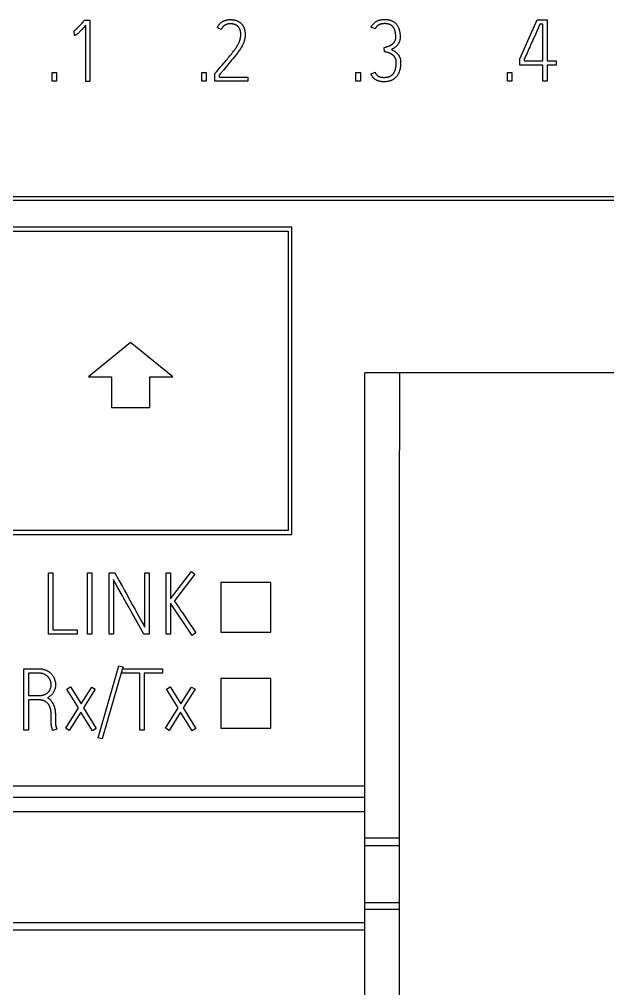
# Model space of a CAD drawing. Header units: inches. Extents: x 9000 to 22395, y 8106 to 17135.
# Drawn here: x 10094.2 to 10128.2, y 8429.3 to 8485.4 of the extents above; entities that cross this region are included whole.
import ezdxf

# ---------------------------------------------------------------- set-up
doc = ezdxf.new("R2010")
doc.units = ezdxf.units.IN
doc.header["$MEASUREMENT"] = 0
doc.layers.add('20000_FRONT_O', color=7, linetype='Continuous')
doc.layers.add('20500_FRONT_O_LABELING', color=7, linetype='Continuous')

# ---------------------------------------------------------------- blocks, each defined once
blk = doc.blocks.new('A$C21A67833')
at = {"layer": '20000_FRONT_O', "linetype": 'Continuous'}
for p, q in [((87.44, 80.603), (8.66, 80.603)), ((8.76, 80.703), (87.34, 80.703)), ((24.1, 79.903), (3.4, 79.903)), ((3.5, 79.803), (24, 79.803)), ((24, 79.803), (24, 72.003)), ((24.1, 71.903), (24.1, 79.903)), ((19.9, 76.901), (18.8, 76.003)), ((21, 76.003), (19.9, 76.901)), ((18.8, 76.003), (19.4, 76.003)), ((19.4, 76.003), (19.4, 75.203)), ((20.4, 76.003), (21, 76.003)), ((20.4, 75.203), (20.4, 76.003)), ((61.021, 76.112), (26, 76.112)), ((26, 22.835), (26, 76.112)), ((19.4, 75.203), (20.4, 75.203)), ((24, 72.003), (3.5, 72.003)), ((3.4, 71.903), (24.1, 71.903)), ((23.549, 70.649), (22.251, 70.649)), ((22.251, 70.649), (22.251, 69.351)), ((23.549, 69.351), (23.549, 70.649)), ((22.251, 69.351), (23.549, 69.351)), ((23.549, 68.149), (22.251, 68.149)), ((22.251, 68.149), (22.251, 66.851)), ((23.549, 66.851), (23.549, 68.149)), ((22.251, 66.851), (23.549, 66.851)), ((26, 65.346), (2.2, 65.346)), ((26, 65.048), (2.2, 65.048)), ((26, 64.677), (2.2, 64.677)), ((26, 64), (26.897, 64)), ((26.897, 64), (26.897, 63.8)), ((26, 63.8), (26.897, 63.8)), ((26.897, 63.8), (26.897, 62.314)), ((26, 62.314), (26.897, 62.314)), ((26, 62.14), (26.897, 62.14)), ((26.897, 62.314), (26.897, 62.14)), ((26, 61.783), (2.2, 61.783)), ((26, 61.595), (2.2, 61.595))]:
    blk.add_line(p, q, dxfattribs=at)
for points in [[(26.898, 76.112), (26.897, 72.075), (26.897, 68.038), (26.897, 64)], [(26.897, 62.14), (26.898, 54.047), (26.899, 45.953), (26.902, 37.686)]]:
    blk.add_lwpolyline(points, dxfattribs=at)
at = {"layer": '20500_FRONT_O_LABELING', "linetype": 'Continuous'}
for p, q in [((18.526, 85.105), (18.537, 85.117)), ((18.537, 85.117), (18.554, 85.134)), ((18.554, 85.134), (18.571, 85.152)), ((18.571, 85.152), (18.587, 85.169)), ((18.587, 85.169), (18.626, 85.211)), ((18.626, 85.211), (18.636, 85.222)), ((18.636, 85.222), (18.658, 85.246)), ((18.674, 85.096), (18.655, 85.077)), ((18.658, 85.246), (18.674, 85.264)), ((18.674, 85.264), (18.685, 85.276)), ((18.692, 85.116), (18.674, 85.096)), ((18.685, 85.276), (18.701, 85.294)), ((18.711, 85.136), (18.692, 85.116)), ((18.701, 85.294), (18.841, 85.294)), ((18.73, 85.157), (18.711, 85.136)), ((18.73, 83.701), (18.73, 85.157)), ((18.841, 85.294), (18.841, 83.701)), ((22.256, 85.054), (22.156, 85.105)), ((26.264, 85.066), (26.161, 85.117)), ((30.036, 84.291), (30.484, 85.303)), ((30.512, 85.087), (30.483, 85.023)), ((30.484, 85.303), (30.748, 85.303)), ((30.53, 85.127), (30.512, 85.087)), ((30.558, 85.192), (30.53, 85.127)), ((30.635, 85.192), (30.558, 85.192)), ((30.635, 84.238), (30.635, 85.192)), ((30.748, 85.303), (30.748, 84.238)), ((18.432, 85.012), (18.419, 85.008)), ((18.439, 84.899), (18.432, 85.012)), ((18.636, 85.057), (18.617, 85.037)), ((18.655, 85.077), (18.636, 85.057)), ((30.483, 85.023), (30.413, 84.861)), ((26.501, 84.584), (26.535, 84.594)), ((26.508, 84.473), (26.501, 84.584)), ((30.201, 84.387), (30.187, 84.355)), ((30.205, 84.395), (30.201, 84.387)), ((30.273, 84.548), (30.205, 84.395)), ((22.235, 84.068), (22.286, 84.127)), ((22.286, 84.127), (22.336, 84.186)), ((30.036, 84.127), (30.036, 84.291)), ((30.635, 84.127), (30.036, 84.127)), ((30.147, 84.267), (30.147, 84.238)), ((30.147, 84.238), (30.635, 84.238)), ((30.635, 83.703), (30.635, 84.127)), ((30.748, 84.238), (30.984, 84.238)), ((30.984, 84.127), (30.748, 84.127)), ((30.748, 84.127), (30.748, 83.703)), ((30.984, 84.238), (30.984, 84.127)), ((17.859, 83.936), (17.973, 83.936)), ((17.859, 83.703), (17.859, 83.936)), ((17.973, 83.936), (17.973, 83.703)), ((21.752, 83.936), (21.865, 83.936)), ((21.752, 83.703), (21.752, 83.936)), ((21.865, 83.936), (21.865, 83.703)), ((22.096, 83.907), (22.109, 83.923)), ((22.096, 83.703), (22.096, 83.907)), ((22.185, 84.01), (22.235, 84.068)), ((22.243, 83.91), (22.207, 83.867)), ((22.207, 83.867), (22.207, 83.814)), ((25.768, 83.936), (25.882, 83.936)), ((25.768, 83.703), (25.768, 83.936)), ((25.882, 83.936), (25.882, 83.703)), ((26.161, 83.894), (26.264, 83.94)), ((29.716, 83.936), (29.829, 83.936)), ((29.716, 83.703), (29.716, 83.936)), ((29.829, 83.936), (29.829, 83.703)), ((17.973, 83.703), (17.859, 83.703)), ((18.841, 83.701), (18.73, 83.701)), ((21.865, 83.703), (21.752, 83.703)), ((22.948, 83.703), (22.096, 83.703)), ((22.207, 83.814), (22.948, 83.814)), ((22.948, 83.814), (22.948, 83.703)), ((25.882, 83.703), (25.768, 83.703)), ((29.829, 83.703), (29.716, 83.703)), ((30.748, 83.703), (30.635, 83.703)), ((17.763, 70.901), (17.876, 70.901)), ((17.763, 69.303), (17.763, 70.901)), ((17.876, 70.901), (17.876, 69.416)), ((18.777, 70.899), (18.888, 70.899)), ((18.777, 69.303), (18.777, 70.899)), ((18.888, 70.899), (18.888, 69.303)), ((19.341, 70.903), (19.485, 70.903)), ((19.341, 69.303), (19.341, 70.903)), ((19.452, 70.723), (19.452, 69.303)), ((19.485, 70.903), (19.602, 70.692)), ((19.602, 70.692), (19.685, 70.541)), ((20.269, 70.903), (20.382, 70.903)), ((20.269, 69.487), (20.269, 70.903)), ((20.382, 70.903), (20.382, 69.303)), ((20.826, 70.899), (20.939, 70.899)), ((20.826, 69.303), (20.826, 70.899)), ((20.939, 70.224), (21.483, 70.932)), ((20.939, 70.899), (20.939, 70.224)), ((21.571, 70.865), (21.039, 70.169)), ((21.483, 70.932), (21.571, 70.865)), ((19.489, 70.654), (19.477, 70.676)), ((19.503, 70.63), (19.489, 70.654)), ((19.535, 70.573), (19.503, 70.63)), ((19.571, 70.508), (19.535, 70.573)), ((19.679, 70.316), (19.571, 70.508)), ((19.685, 70.541), (19.739, 70.443)), ((19.739, 70.443), (19.791, 70.349)), ((19.791, 70.349), (19.892, 70.167)), ((19.903, 69.913), (19.801, 70.095)), ((19.892, 70.167), (19.942, 70.076)), ((19.942, 70.076), (19.992, 69.986)), ((19.992, 69.986), (20.016, 69.942)), ((20.939, 70.113), (20.939, 69.303)), ((21.507, 69.27), (20.939, 70.113)), ((21.039, 70.169), (21.039, 70.167)), ((21.039, 70.167), (21.04, 70.166)), ((21.04, 70.166), (21.041, 70.165)), ((21.041, 70.165), (21.042, 70.163)), ((21.042, 70.163), (21.044, 70.16)), ((21.044, 70.16), (21.046, 70.156)), ((21.046, 70.156), (21.049, 70.152)), ((21.049, 70.152), (21.053, 70.146)), ((21.053, 70.146), (21.059, 70.137)), ((21.059, 70.137), (21.066, 70.127)), ((21.066, 70.127), (21.083, 70.103)), ((21.083, 70.103), (21.097, 70.081)), ((21.173, 69.967), (21.194, 69.936)), ((21.194, 69.936), (21.249, 69.854)), ((20.242, 69.303), (19.982, 69.77)), ((20.107, 69.779), (20.192, 69.626)), ((21.249, 69.854), (21.319, 69.752)), ((21.319, 69.752), (21.354, 69.7)), ((21.354, 69.7), (21.402, 69.629)), ((20.192, 69.626), (20.242, 69.536)), ((20.242, 69.536), (20.257, 69.508)), ((21.402, 69.629), (21.453, 69.554)), ((21.453, 69.554), (21.518, 69.457)), ((21.518, 69.457), (21.6, 69.334)), ((18.511, 69.303), (17.763, 69.303)), ((17.876, 69.416), (18.511, 69.416)), ((18.511, 69.416), (18.511, 69.303)), ((18.888, 69.303), (18.777, 69.303)), ((19.452, 69.303), (19.341, 69.303)), ((20.382, 69.303), (20.242, 69.303)), ((20.939, 69.303), (20.826, 69.303)), ((21.6, 69.334), (21.507, 69.27)), ((19.054, 66.606), (19.594, 68.481)), ((19.594, 68.481), (19.702, 68.449)), ((19.702, 68.449), (19.688, 68.401)), ((17.123, 66.803), (17.123, 68.403)), ((17.492, 68.29), (17.237, 68.29)), ((17.237, 68.29), (17.237, 67.704)), ((19.682, 68.38), (19.163, 66.574)), ((19.682, 68.287), (19.682, 68.38)), ((20.139, 68.287), (19.682, 68.287)), ((19.688, 68.401), (20.728, 68.401)), ((20.139, 66.803), (20.139, 68.287)), ((20.728, 68.287), (20.253, 68.287)), ((20.253, 68.287), (20.253, 66.803)), ((20.728, 68.401), (20.728, 68.287)), ((18.236, 67.87), (18.331, 67.93)), ((18.331, 67.93), (18.608, 67.484)), ((18.608, 67.484), (18.888, 67.926)), ((18.888, 67.926), (18.981, 67.866)), ((20.832, 67.87), (20.927, 67.93)), ((20.927, 67.93), (21.205, 67.484)), ((21.205, 67.484), (21.485, 67.926)), ((21.485, 67.926), (21.578, 67.866)), ((17.237, 67.704), (17.512, 67.704)), ((18.542, 67.38), (18.236, 67.87)), ((18.981, 67.866), (18.672, 67.38)), ((21.138, 67.38), (20.832, 67.87)), ((21.578, 67.866), (21.269, 67.38)), ((17.495, 67.591), (17.237, 67.591)), ((17.237, 67.591), (17.237, 66.803)), ((17.831, 67.052), (17.831, 67.198)), ((18.209, 66.852), (18.542, 67.38)), ((18.606, 67.273), (18.304, 66.792)), ((18.908, 66.787), (18.606, 67.273)), ((18.672, 67.38), (19.003, 66.845)), ((20.806, 66.852), (21.138, 67.38)), ((21.203, 67.273), (20.901, 66.792)), ((21.504, 66.787), (21.203, 67.273)), ((21.269, 67.38), (21.6, 66.845)), ((17.829, 67.031), (17.831, 67.052)), ((17.94, 67.085), (17.94, 67.044)), ((17.237, 66.803), (17.123, 66.803)), ((17.978, 66.832), (17.873, 66.792)), ((18.304, 66.792), (18.209, 66.852)), ((19.003, 66.845), (18.908, 66.787)), ((20.253, 66.803), (20.139, 66.803)), ((20.901, 66.792), (20.806, 66.852)), ((21.6, 66.845), (21.504, 66.787)), ((19.163, 66.574), (19.054, 66.606))]:
    blk.add_line(p, q, dxfattribs=at)
for points in [[(18.419, 85.008), (18.422, 85.01), (18.426, 85.012), (18.432, 85.017), (18.438, 85.022), (18.444, 85.027), (18.451, 85.033), (18.457, 85.038), (18.463, 85.043), (18.469, 85.049), (18.475, 85.054), (18.48, 85.06), (18.486, 85.065), (18.492, 85.071), (18.498, 85.076), (18.504, 85.082), (18.509, 85.088), (18.515, 85.093), (18.526, 85.105)], [(22.156, 85.105), (22.161, 85.116), (22.167, 85.126), (22.173, 85.136), (22.179, 85.146), (22.186, 85.156), (22.193, 85.166), (22.2, 85.175), (22.207, 85.184), (22.214, 85.193), (22.222, 85.202), (22.23, 85.211), (22.239, 85.219), (22.248, 85.227), (22.256, 85.234), (22.266, 85.241), (22.275, 85.248), (22.285, 85.255), (22.295, 85.261), (22.305, 85.267), (22.316, 85.272), (22.326, 85.278), (22.337, 85.282), (22.348, 85.287), (22.359, 85.291), (22.37, 85.294), (22.382, 85.298), (22.393, 85.3), (22.404, 85.303), (22.416, 85.305), (22.428, 85.307), (22.439, 85.309), (22.451, 85.31), (22.463, 85.311), (22.474, 85.311), (22.486, 85.312), (22.498, 85.312), (22.51, 85.312), (22.521, 85.311), (22.533, 85.311), (22.545, 85.31), (22.556, 85.308), (22.568, 85.307), (22.58, 85.305), (22.591, 85.303), (22.603, 85.301), (22.614, 85.298), (22.626, 85.295), (22.637, 85.292), (22.648, 85.288), (22.659, 85.284), (22.671, 85.28), (22.681, 85.275), (22.692, 85.27), (22.703, 85.265)], [(22.72, 85.105), (22.717, 85.109), (22.713, 85.113), (22.71, 85.117), (22.707, 85.121), (22.703, 85.125), (22.7, 85.129), (22.696, 85.132), (22.692, 85.136), (22.689, 85.139), (22.685, 85.143), (22.681, 85.146), (22.677, 85.149), (22.673, 85.152), (22.669, 85.155), (22.664, 85.158), (22.66, 85.161), (22.656, 85.163), (22.651, 85.166), (22.647, 85.168), (22.642, 85.171), (22.638, 85.173), (22.633, 85.175), (22.628, 85.177), (22.624, 85.179), (22.619, 85.181), (22.614, 85.183), (22.609, 85.184), (22.604, 85.186), (22.595, 85.189), (22.585, 85.191), (22.575, 85.194), (22.565, 85.196), (22.555, 85.197), (22.545, 85.198), (22.534, 85.2), (22.524, 85.2), (22.514, 85.201), (22.504, 85.201), (22.494, 85.201), (22.483, 85.201), (22.473, 85.2), (22.463, 85.199), (22.453, 85.198), (22.443, 85.197), (22.433, 85.195), (22.423, 85.192), (22.413, 85.19), (22.408, 85.188), (22.403, 85.187), (22.398, 85.185), (22.394, 85.184), (22.389, 85.182), (22.384, 85.18), (22.38, 85.178), (22.375, 85.176), (22.37, 85.173), (22.366, 85.171), (22.361, 85.169), (22.357, 85.166), (22.353, 85.164), (22.348, 85.161), (22.344, 85.158), (22.34, 85.155), (22.336, 85.152), (22.332, 85.149), (22.328, 85.146), (22.324, 85.143), (22.32, 85.139), (22.317, 85.136), (22.313, 85.133), (22.309, 85.129), (22.306, 85.125), (22.302, 85.122), (22.295, 85.114), (22.289, 85.106), (22.283, 85.098), (22.277, 85.09), (22.271, 85.081), (22.266, 85.072), (22.261, 85.063), (22.256, 85.054)], [(22.703, 85.265), (22.706, 85.264), (22.709, 85.262), (22.712, 85.26), (22.715, 85.259), (22.718, 85.257), (22.72, 85.255), (22.723, 85.254), (22.726, 85.252), (22.729, 85.25), (22.732, 85.248), (22.735, 85.247), (22.737, 85.245), (22.74, 85.243), (22.743, 85.241), (22.745, 85.239), (22.748, 85.237), (22.751, 85.235), (22.753, 85.233), (22.756, 85.231), (22.758, 85.229), (22.761, 85.226), (22.763, 85.224), (22.766, 85.222), (22.768, 85.22)], [(22.737, 84.748), (22.74, 84.756), (22.743, 84.764), (22.745, 84.772), (22.748, 84.78), (22.75, 84.788), (22.752, 84.796), (22.754, 84.804), (22.756, 84.813), (22.758, 84.821), (22.759, 84.829), (22.761, 84.837), (22.762, 84.846), (22.763, 84.854), (22.764, 84.862), (22.765, 84.87), (22.766, 84.879), (22.767, 84.887), (22.767, 84.896), (22.768, 84.904), (22.768, 84.912), (22.768, 84.921), (22.768, 84.929), (22.768, 84.938), (22.768, 84.946), (22.768, 84.955), (22.767, 84.963), (22.766, 84.972), (22.765, 84.98), (22.764, 84.988), (22.763, 84.997), (22.761, 85.005), (22.759, 85.013), (22.757, 85.021), (22.755, 85.03), (22.753, 85.038), (22.75, 85.045), (22.747, 85.053), (22.744, 85.061), (22.741, 85.069), (22.737, 85.076), (22.735, 85.08), (22.733, 85.084), (22.731, 85.087), (22.729, 85.091), (22.727, 85.095), (22.724, 85.098), (22.722, 85.102), (22.72, 85.105)], [(22.768, 85.22), (22.774, 85.215), (22.779, 85.209), (22.784, 85.204), (22.788, 85.199), (22.793, 85.194), (22.798, 85.188), (22.802, 85.183), (22.807, 85.177), (22.811, 85.171), (22.815, 85.165), (22.819, 85.159), (22.823, 85.153), (22.827, 85.147), (22.831, 85.141), (22.834, 85.135), (22.838, 85.129), (22.841, 85.122), (22.844, 85.116), (22.847, 85.109), (22.85, 85.103), (22.852, 85.096), (22.855, 85.089), (22.857, 85.083), (22.86, 85.076), (22.862, 85.069), (22.864, 85.062), (22.866, 85.055), (22.867, 85.048), (22.869, 85.041), (22.87, 85.034), (22.872, 85.027), (22.873, 85.02), (22.875, 85.006), (22.877, 84.992), (22.879, 84.978), (22.88, 84.963), (22.881, 84.949), (22.882, 84.935), (22.882, 84.92), (22.882, 84.906), (22.881, 84.892), (22.88, 84.878), (22.879, 84.863), (22.878, 84.849), (22.876, 84.835), (22.874, 84.821), (22.871, 84.807), (22.868, 84.793), (22.865, 84.779), (22.861, 84.765), (22.858, 84.751), (22.853, 84.737), (22.849, 84.724), (22.844, 84.71)], [(26.161, 85.117), (26.168, 85.128), (26.174, 85.14), (26.181, 85.151), (26.188, 85.162), (26.196, 85.173), (26.204, 85.183), (26.212, 85.193), (26.221, 85.203), (26.23, 85.213), (26.239, 85.222), (26.249, 85.23), (26.259, 85.239), (26.269, 85.247), (26.28, 85.254), (26.291, 85.261), (26.302, 85.267), (26.314, 85.273), (26.326, 85.279), (26.338, 85.284), (26.35, 85.289), (26.362, 85.293), (26.375, 85.297), (26.387, 85.301), (26.4, 85.304), (26.413, 85.307), (26.426, 85.309), (26.439, 85.311), (26.452, 85.313), (26.465, 85.314), (26.478, 85.315), (26.491, 85.316), (26.505, 85.316), (26.518, 85.316), (26.531, 85.316), (26.544, 85.316), (26.557, 85.315), (26.57, 85.314), (26.583, 85.313), (26.596, 85.311), (26.609, 85.309), (26.621, 85.306), (26.634, 85.303), (26.647, 85.3), (26.66, 85.297), (26.672, 85.292), (26.685, 85.288), (26.697, 85.283), (26.709, 85.277), (26.72, 85.271), (26.732, 85.265), (26.743, 85.258), (26.754, 85.251), (26.765, 85.243), (26.775, 85.235), (26.785, 85.227), (26.795, 85.218), (26.804, 85.209), (26.813, 85.199), (26.822, 85.189), (26.83, 85.179), (26.838, 85.168), (26.845, 85.158), (26.852, 85.146), (26.858, 85.135), (26.865, 85.123), (26.87, 85.111), (26.876, 85.099), (26.881, 85.087), (26.886, 85.075), (26.89, 85.062), (26.894, 85.05), (26.897, 85.037), (26.901, 85.024), (26.904, 85.012), (26.906, 84.999), (26.909, 84.986), (26.911, 84.973), (26.913, 84.96), (26.914, 84.947), (26.916, 84.934), (26.917, 84.921), (26.918, 84.908), (26.918, 84.895), (26.919, 84.882), (26.919, 84.868), (26.918, 84.855), (26.918, 84.842), (26.917, 84.829), (26.916, 84.816), (26.915, 84.803), (26.913, 84.79), (26.911, 84.777), (26.908, 84.764), (26.904, 84.751), (26.9, 84.739), (26.896, 84.727), (26.891, 84.714), (26.885, 84.702), (26.879, 84.691), (26.873, 84.679), (26.866, 84.668), (26.858, 84.658), (26.85, 84.647), (26.841, 84.638), (26.832, 84.628), (26.823, 84.619), (26.813, 84.61), (26.803, 84.602), (26.793, 84.594), (26.783, 84.586), (26.772, 84.579), (26.761, 84.571), (26.75, 84.564), (26.738, 84.558), (26.727, 84.551), (26.715, 84.545), (26.692, 84.533)], [(26.448, 85.2), (26.443, 85.199), (26.439, 85.198), (26.434, 85.197), (26.429, 85.196), (26.425, 85.195), (26.42, 85.194), (26.416, 85.193), (26.411, 85.191), (26.407, 85.19), (26.402, 85.189), (26.398, 85.187), (26.394, 85.186), (26.389, 85.184), (26.385, 85.182), (26.381, 85.18), (26.376, 85.179), (26.372, 85.177), (26.368, 85.175), (26.364, 85.172), (26.36, 85.17), (26.356, 85.168), (26.352, 85.165), (26.348, 85.163), (26.344, 85.16), (26.34, 85.158), (26.337, 85.155), (26.333, 85.152), (26.329, 85.149), (26.326, 85.146), (26.322, 85.143), (26.318, 85.14), (26.315, 85.137), (26.312, 85.134), (26.308, 85.13), (26.305, 85.127), (26.302, 85.124), (26.299, 85.12), (26.296, 85.117), (26.293, 85.113), (26.29, 85.109), (26.288, 85.106), (26.285, 85.102), (26.282, 85.098), (26.28, 85.094), (26.277, 85.09), (26.275, 85.086), (26.272, 85.082), (26.27, 85.078), (26.268, 85.074), (26.266, 85.07), (26.264, 85.066)], [(26.535, 84.594), (26.551, 84.599), (26.568, 84.604), (26.584, 84.609), (26.601, 84.614), (26.617, 84.62), (26.633, 84.626), (26.642, 84.63), (26.65, 84.633), (26.658, 84.637), (26.665, 84.64), (26.673, 84.644), (26.681, 84.649), (26.688, 84.653), (26.696, 84.658), (26.703, 84.662), (26.71, 84.667), (26.717, 84.673), (26.724, 84.678), (26.731, 84.684), (26.737, 84.69), (26.743, 84.696), (26.749, 84.703), (26.755, 84.709), (26.76, 84.716), (26.766, 84.723), (26.771, 84.73), (26.775, 84.738), (26.779, 84.746), (26.783, 84.753), (26.787, 84.761), (26.79, 84.769), (26.793, 84.778), (26.796, 84.786), (26.798, 84.794), (26.8, 84.803), (26.802, 84.812), (26.803, 84.82), (26.804, 84.829), (26.805, 84.838), (26.805, 84.847), (26.805, 84.855), (26.805, 84.864), (26.805, 84.873), (26.805, 84.882), (26.804, 84.899), (26.803, 84.917), (26.801, 84.934), (26.799, 84.952), (26.798, 84.96), (26.797, 84.969), (26.795, 84.978), (26.793, 84.986), (26.791, 84.995), (26.789, 85.003), (26.787, 85.012), (26.785, 85.02), (26.782, 85.029), (26.779, 85.037), (26.776, 85.045), (26.773, 85.053), (26.769, 85.061), (26.765, 85.069), (26.761, 85.077), (26.757, 85.085), (26.752, 85.092), (26.747, 85.1), (26.742, 85.107), (26.737, 85.114), (26.731, 85.121), (26.726, 85.127), (26.72, 85.134), (26.713, 85.14), (26.707, 85.146), (26.7, 85.151), (26.693, 85.157), (26.686, 85.162), (26.678, 85.166), (26.671, 85.171), (26.663, 85.175), (26.655, 85.179), (26.647, 85.182), (26.639, 85.185), (26.631, 85.188), (26.622, 85.191), (26.614, 85.193), (26.605, 85.196), (26.597, 85.198), (26.588, 85.199), (26.579, 85.201), (26.571, 85.202), (26.562, 85.203), (26.553, 85.204), (26.544, 85.205), (26.536, 85.205), (26.527, 85.205), (26.518, 85.205), (26.509, 85.205), (26.501, 85.205), (26.492, 85.204), (26.483, 85.204), (26.474, 85.203), (26.465, 85.202), (26.457, 85.201), (26.448, 85.2)], [(18.462, 84.903), (18.461, 84.903), (18.46, 84.903), (18.459, 84.902), (18.458, 84.902), (18.457, 84.902), (18.456, 84.902), (18.455, 84.901), (18.454, 84.901), (18.453, 84.901), (18.452, 84.901), (18.451, 84.9), (18.45, 84.9), (18.449, 84.9), (18.448, 84.9), (18.447, 84.9), (18.445, 84.9), (18.445, 84.899), (18.444, 84.899), (18.444, 84.899), (18.443, 84.899), (18.443, 84.899), (18.442, 84.899), (18.442, 84.899), (18.441, 84.899), (18.441, 84.899), (18.44, 84.899), (18.44, 84.899), (18.439, 84.899)], [(18.617, 85.037), (18.598, 85.018), (18.588, 85.008), (18.578, 84.998), (18.568, 84.989), (18.559, 84.979), (18.549, 84.97), (18.539, 84.96), (18.528, 84.951), (18.518, 84.942), (18.513, 84.938), (18.508, 84.933), (18.502, 84.929), (18.497, 84.925), (18.492, 84.921), (18.486, 84.917), (18.48, 84.913), (18.478, 84.911), (18.475, 84.909), (18.472, 84.907), (18.469, 84.906), (18.465, 84.904), (18.462, 84.903)], [(30.413, 84.861), (30.384, 84.797), (30.38, 84.789), (30.377, 84.781), (30.373, 84.773)], [(22.336, 84.186), (22.361, 84.215), (22.385, 84.244), (22.41, 84.274), (22.435, 84.304), (22.46, 84.333), (22.484, 84.363), (22.508, 84.393), (22.532, 84.423), (22.556, 84.454), (22.579, 84.485), (22.601, 84.516), (22.623, 84.547), (22.645, 84.579), (22.666, 84.611), (22.676, 84.627), (22.686, 84.644), (22.696, 84.66), (22.705, 84.677), (22.714, 84.694), (22.723, 84.712), (22.727, 84.721), (22.73, 84.73), (22.734, 84.739), (22.737, 84.748)], [(22.844, 84.71), (22.839, 84.697), (22.833, 84.684), (22.828, 84.671), (22.822, 84.658), (22.816, 84.646), (22.809, 84.633), (22.803, 84.621), (22.796, 84.609), (22.782, 84.585), (22.767, 84.561), (22.752, 84.538), (22.736, 84.515), (22.72, 84.493), (22.704, 84.47), (22.688, 84.448), (22.671, 84.425), (22.654, 84.403), (22.637, 84.381), (22.602, 84.337), (22.567, 84.294), (22.531, 84.251), (22.496, 84.208), (22.46, 84.165), (22.424, 84.122), (22.388, 84.08)], [(30.312, 84.636), (30.298, 84.604), (30.294, 84.596), (30.273, 84.548)], [(30.373, 84.773), (30.316, 84.644), (30.312, 84.636)], [(26.692, 84.533), (26.713, 84.521), (26.735, 84.51), (26.756, 84.497), (26.766, 84.491), (26.777, 84.485), (26.787, 84.478), (26.796, 84.471), (26.806, 84.464), (26.816, 84.456), (26.825, 84.448), (26.834, 84.44), (26.842, 84.432), (26.85, 84.423), (26.858, 84.414), (26.866, 84.405), (26.873, 84.395), (26.88, 84.385), (26.886, 84.375), (26.892, 84.364), (26.897, 84.353), (26.902, 84.342), (26.907, 84.331), (26.911, 84.32), (26.915, 84.308), (26.918, 84.297), (26.921, 84.285), (26.924, 84.273), (26.926, 84.261), (26.928, 84.249), (26.929, 84.237), (26.93, 84.225), (26.931, 84.213), (26.932, 84.201), (26.932, 84.177), (26.932, 84.153), (26.93, 84.129), (26.928, 84.105), (26.925, 84.081), (26.922, 84.057), (26.917, 84.034), (26.915, 84.022), (26.912, 84.01), (26.909, 83.998), (26.906, 83.987), (26.903, 83.975), (26.899, 83.964), (26.895, 83.952), (26.891, 83.941), (26.886, 83.93), (26.882, 83.919), (26.877, 83.908), (26.871, 83.897), (26.865, 83.887), (26.86, 83.876), (26.853, 83.866), (26.847, 83.856), (26.84, 83.846), (26.832, 83.836), (26.825, 83.827), (26.817, 83.818), (26.809, 83.809), (26.8, 83.801), (26.792, 83.792), (26.782, 83.784), (26.773, 83.777), (26.764, 83.769), (26.754, 83.762), (26.744, 83.756), (26.733, 83.749), (26.723, 83.743), (26.712, 83.737), (26.701, 83.732), (26.69, 83.727), (26.679, 83.723), (26.668, 83.718), (26.656, 83.715), (26.645, 83.711), (26.633, 83.708), (26.621, 83.705), (26.61, 83.702), (26.598, 83.7), (26.586, 83.698), (26.574, 83.697), (26.562, 83.695), (26.55, 83.694), (26.538, 83.693), (26.526, 83.692), (26.514, 83.692), (26.49, 83.692), (26.478, 83.692), (26.466, 83.693), (26.454, 83.693), (26.442, 83.694), (26.43, 83.696), (26.418, 83.697), (26.406, 83.699), (26.394, 83.702), (26.382, 83.704), (26.37, 83.707), (26.359, 83.711), (26.347, 83.714), (26.336, 83.719), (26.325, 83.723), (26.314, 83.728), (26.303, 83.733), (26.292, 83.739), (26.282, 83.745), (26.272, 83.752), (26.262, 83.759), (26.252, 83.766), (26.243, 83.774), (26.234, 83.782), (26.226, 83.791), (26.218, 83.8), (26.21, 83.809), (26.203, 83.819), (26.196, 83.829), (26.189, 83.84), (26.183, 83.85), (26.177, 83.861), (26.172, 83.872), (26.166, 83.883), (26.161, 83.894)], [(26.818, 84.196), (26.818, 84.202), (26.818, 84.208), (26.818, 84.214), (26.817, 84.22), (26.817, 84.226), (26.816, 84.232), (26.815, 84.238), (26.814, 84.244), (26.813, 84.25), (26.812, 84.256), (26.811, 84.262), (26.809, 84.268), (26.807, 84.273), (26.805, 84.279), (26.803, 84.285), (26.801, 84.29), (26.799, 84.296), (26.796, 84.301), (26.794, 84.307), (26.791, 84.312), (26.788, 84.317), (26.785, 84.322), (26.782, 84.327), (26.778, 84.332), (26.775, 84.337), (26.771, 84.342), (26.768, 84.347), (26.764, 84.351), (26.76, 84.356), (26.756, 84.361), (26.752, 84.365), (26.748, 84.369), (26.743, 84.373), (26.739, 84.378), (26.734, 84.382), (26.73, 84.385), (26.725, 84.389), (26.72, 84.393), (26.715, 84.396), (26.71, 84.4), (26.705, 84.403), (26.7, 84.406), (26.695, 84.41), (26.69, 84.413), (26.685, 84.416), (26.68, 84.419), (26.674, 84.421), (26.669, 84.424), (26.664, 84.427), (26.658, 84.429), (26.653, 84.432), (26.647, 84.434), (26.636, 84.439), (26.625, 84.443), (26.613, 84.447), (26.602, 84.451), (26.59, 84.455), (26.579, 84.458), (26.567, 84.461), (26.555, 84.464), (26.543, 84.466), (26.532, 84.469), (26.52, 84.471), (26.508, 84.473)], [(30.187, 84.355), (30.151, 84.274), (30.147, 84.267)], [(22.388, 84.08), (22.315, 83.995), (22.243, 83.91)], [(26.264, 83.94), (26.267, 83.932), (26.271, 83.925), (26.275, 83.917), (26.279, 83.91), (26.284, 83.902), (26.288, 83.895), (26.293, 83.888), (26.299, 83.881), (26.304, 83.875), (26.31, 83.869), (26.316, 83.863), (26.322, 83.857), (26.328, 83.851), (26.335, 83.846), (26.342, 83.841), (26.35, 83.837), (26.357, 83.833), (26.365, 83.829), (26.372, 83.826), (26.38, 83.823), (26.389, 83.82), (26.397, 83.817), (26.405, 83.815), (26.413, 83.813), (26.422, 83.811), (26.43, 83.81), (26.439, 83.808), (26.447, 83.807), (26.456, 83.807), (26.464, 83.806), (26.473, 83.805), (26.481, 83.805), (26.49, 83.805), (26.498, 83.805), (26.507, 83.805), (26.515, 83.805), (26.532, 83.806), (26.541, 83.807), (26.549, 83.808), (26.558, 83.809), (26.566, 83.81), (26.574, 83.811), (26.583, 83.813), (26.591, 83.814), (26.599, 83.816), (26.608, 83.818), (26.616, 83.821), (26.624, 83.823), (26.632, 83.826), (26.64, 83.829), (26.648, 83.832), (26.656, 83.836), (26.663, 83.84), (26.671, 83.844), (26.678, 83.848), (26.686, 83.853), (26.693, 83.857), (26.699, 83.863), (26.706, 83.868), (26.713, 83.873), (26.719, 83.879), (26.725, 83.885), (26.731, 83.891), (26.736, 83.898), (26.742, 83.904), (26.747, 83.911), (26.752, 83.918), (26.756, 83.925), (26.761, 83.932), (26.765, 83.94), (26.769, 83.947), (26.773, 83.955), (26.776, 83.963), (26.78, 83.971), (26.783, 83.978), (26.786, 83.986), (26.789, 83.994), (26.792, 84.002), (26.794, 84.01), (26.797, 84.019), (26.799, 84.027), (26.801, 84.035), (26.803, 84.043), (26.805, 84.051), (26.806, 84.06), (26.809, 84.077), (26.812, 84.093), (26.814, 84.11), (26.815, 84.127), (26.817, 84.144), (26.817, 84.161), (26.818, 84.179), (26.818, 84.196)], [(22.109, 83.923), (22.134, 83.952), (22.185, 84.01)], [(19.477, 70.676), (19.467, 70.695), (19.462, 70.703), (19.458, 70.71), (19.455, 70.717), (19.452, 70.723)], [(19.801, 70.095), (19.776, 70.14), (19.751, 70.185), (19.726, 70.23), (19.679, 70.316)], [(20.016, 69.942), (20.063, 69.858), (20.107, 69.779)], [(21.097, 70.081), (21.126, 70.038), (21.13, 70.033), (21.133, 70.027), (21.137, 70.022), (21.144, 70.011)], [(21.144, 70.011), (21.154, 69.996), (21.173, 69.967)], [(19.982, 69.77), (19.955, 69.818), (19.903, 69.913)], [(20.257, 69.508), (20.265, 69.494), (20.269, 69.487)], [(17.123, 68.403), (17.483, 68.403), (17.501, 68.403), (17.519, 68.402), (17.536, 68.401), (17.553, 68.4), (17.57, 68.398), (17.586, 68.396), (17.602, 68.393), (17.618, 68.39), (17.633, 68.386), (17.648, 68.382), (17.663, 68.377), (17.677, 68.372), (17.691, 68.366), (17.704, 68.361), (17.718, 68.354), (17.731, 68.348), (17.743, 68.341), (17.755, 68.334), (17.767, 68.326), (17.778, 68.318), (17.789, 68.31), (17.799, 68.302), (17.81, 68.293), (17.819, 68.284), (17.829, 68.275), (17.838, 68.265), (17.847, 68.255), (17.855, 68.245), (17.863, 68.235), (17.87, 68.225), (17.877, 68.214), (17.884, 68.203), (17.891, 68.192), (17.897, 68.181), (17.903, 68.17), (17.908, 68.158), (17.913, 68.147), (17.918, 68.135), (17.922, 68.123), (17.926, 68.111), (17.929, 68.099), (17.933, 68.087), (17.935, 68.074), (17.938, 68.062), (17.94, 68.05), (17.942, 68.038), (17.943, 68.025), (17.944, 68.013), (17.944, 68), (17.945, 67.988), (17.944, 67.976), (17.944, 67.963), (17.943, 67.951), (17.941, 67.939), (17.94, 67.926), (17.938, 67.914), (17.935, 67.902), (17.932, 67.89), (17.929, 67.878), (17.925, 67.866), (17.921, 67.854), (17.917, 67.842), (17.912, 67.83), (17.906, 67.819), (17.901, 67.807), (17.895, 67.795), (17.888, 67.784), (17.881, 67.772), (17.874, 67.762), (17.866, 67.751), (17.858, 67.741), (17.849, 67.731), (17.84, 67.721), (17.831, 67.711), (17.821, 67.702), (17.81, 67.693), (17.799, 67.685), (17.788, 67.676), (17.776, 67.668), (17.764, 67.661), (17.751, 67.653), (17.738, 67.646)], [(17.512, 67.704), (17.524, 67.704), (17.536, 67.705), (17.547, 67.705), (17.558, 67.706), (17.569, 67.708), (17.58, 67.709), (17.591, 67.711), (17.601, 67.713), (17.611, 67.715), (17.621, 67.718), (17.63, 67.72), (17.64, 67.724), (17.649, 67.727), (17.658, 67.73), (17.666, 67.734), (17.675, 67.738), (17.683, 67.742), (17.691, 67.746), (17.699, 67.751), (17.706, 67.755), (17.714, 67.76), (17.721, 67.765), (17.728, 67.77), (17.734, 67.775), (17.741, 67.78), (17.747, 67.786), (17.753, 67.792), (17.758, 67.798), (17.764, 67.804), (17.769, 67.81), (17.774, 67.816), (17.779, 67.822), (17.784, 67.829), (17.788, 67.835), (17.792, 67.842), (17.796, 67.849), (17.8, 67.855), (17.804, 67.862), (17.807, 67.87), (17.81, 67.877), (17.813, 67.884), (17.815, 67.892), (17.818, 67.899), (17.82, 67.907), (17.822, 67.914), (17.824, 67.922), (17.826, 67.929), (17.827, 67.937), (17.828, 67.945), (17.829, 67.952), (17.83, 67.96), (17.831, 67.968), (17.831, 67.976), (17.831, 67.984), (17.831, 67.991), (17.831, 67.999), (17.831, 68.007), (17.83, 68.015), (17.829, 68.023), (17.828, 68.031), (17.827, 68.039), (17.825, 68.046), (17.824, 68.054), (17.822, 68.062), (17.82, 68.07), (17.817, 68.078), (17.815, 68.085), (17.812, 68.093), (17.809, 68.101), (17.806, 68.108), (17.802, 68.116), (17.799, 68.123), (17.795, 68.131), (17.791, 68.138), (17.787, 68.145), (17.782, 68.152), (17.777, 68.158), (17.772, 68.165), (17.767, 68.171), (17.762, 68.178), (17.756, 68.184), (17.75, 68.19), (17.744, 68.196), (17.738, 68.202), (17.731, 68.207), (17.725, 68.213), (17.718, 68.218), (17.711, 68.224), (17.703, 68.229), (17.696, 68.233), (17.688, 68.238), (17.681, 68.243), (17.673, 68.247), (17.664, 68.252), (17.656, 68.256), (17.647, 68.26), (17.638, 68.263), (17.629, 68.267), (17.62, 68.27), (17.611, 68.274), (17.601, 68.276), (17.591, 68.279), (17.581, 68.281), (17.57, 68.283), (17.56, 68.285), (17.549, 68.286), (17.538, 68.288), (17.527, 68.289), (17.515, 68.289), (17.504, 68.29), (17.492, 68.29)], [(17.831, 67.198), (17.831, 67.21), (17.831, 67.222), (17.83, 67.234), (17.83, 67.245), (17.829, 67.256), (17.828, 67.268), (17.827, 67.278), (17.826, 67.289), (17.825, 67.3), (17.823, 67.31), (17.821, 67.32), (17.82, 67.33), (17.818, 67.34), (17.815, 67.349), (17.813, 67.358), (17.811, 67.368), (17.808, 67.377), (17.805, 67.385), (17.803, 67.394), (17.8, 67.402), (17.796, 67.41), (17.793, 67.418), (17.79, 67.426), (17.786, 67.434), (17.782, 67.441), (17.778, 67.448), (17.774, 67.455), (17.77, 67.462), (17.766, 67.469), (17.761, 67.475), (17.757, 67.481), (17.752, 67.488), (17.747, 67.493), (17.742, 67.499), (17.736, 67.505), (17.731, 67.51), (17.726, 67.515), (17.72, 67.52), (17.714, 67.525), (17.708, 67.529), (17.702, 67.534), (17.696, 67.538), (17.69, 67.542), (17.684, 67.546), (17.677, 67.55), (17.671, 67.554), (17.664, 67.557), (17.657, 67.561), (17.65, 67.564), (17.643, 67.567), (17.636, 67.569), (17.629, 67.572), (17.621, 67.574), (17.614, 67.577), (17.606, 67.579), (17.598, 67.581), (17.59, 67.583), (17.582, 67.584), (17.574, 67.586), (17.566, 67.587), (17.557, 67.588), (17.549, 67.589), (17.54, 67.59), (17.531, 67.59), (17.522, 67.591), (17.513, 67.591), (17.495, 67.591)], [(17.738, 67.646), (17.748, 67.641), (17.757, 67.634), (17.766, 67.628), (17.775, 67.621), (17.784, 67.613), (17.793, 67.606), (17.801, 67.598), (17.81, 67.589), (17.818, 67.58), (17.826, 67.571), (17.834, 67.562), (17.841, 67.552), (17.849, 67.541), (17.856, 67.531), (17.863, 67.52), (17.87, 67.508), (17.877, 67.496), (17.883, 67.484), (17.887, 67.478), (17.89, 67.472), (17.893, 67.465), (17.896, 67.458), (17.899, 67.452), (17.901, 67.445), (17.904, 67.437), (17.907, 67.43), (17.909, 67.423), (17.912, 67.415), (17.914, 67.408), (17.916, 67.4), (17.918, 67.392), (17.92, 67.384), (17.922, 67.376), (17.924, 67.367), (17.926, 67.359), (17.927, 67.35), (17.929, 67.341), (17.931, 67.332), (17.932, 67.323), (17.933, 67.314), (17.935, 67.305), (17.936, 67.295), (17.937, 67.285), (17.938, 67.276), (17.939, 67.266), (17.939, 67.256), (17.94, 67.245), (17.941, 67.235), (17.941, 67.225), (17.942, 67.214), (17.942, 67.203), (17.942, 67.192), (17.942, 67.181), (17.942, 67.17), (17.942, 67.125)], [(17.873, 66.792), (17.871, 66.798), (17.869, 66.804), (17.867, 66.81), (17.865, 66.817), (17.863, 66.823), (17.861, 66.829), (17.859, 66.835), (17.858, 66.841), (17.856, 66.847), (17.854, 66.853), (17.853, 66.858), (17.851, 66.864), (17.85, 66.87), (17.848, 66.876), (17.847, 66.882), (17.846, 66.887), (17.844, 66.893), (17.843, 66.899), (17.842, 66.904), (17.841, 66.91), (17.84, 66.915), (17.839, 66.921), (17.838, 66.926), (17.838, 66.931), (17.837, 66.937), (17.836, 66.942), (17.835, 66.947), (17.835, 66.953), (17.834, 66.958), (17.833, 66.963), (17.833, 66.968), (17.832, 66.973), (17.832, 66.978), (17.831, 66.983), (17.831, 66.988), (17.831, 66.993), (17.83, 66.998), (17.83, 67.003), (17.83, 67.008), (17.83, 67.013), (17.829, 67.017), (17.829, 67.022), (17.829, 67.027), (17.829, 67.031)], [(17.942, 67.125), (17.942, 67.121), (17.941, 67.117), (17.941, 67.113), (17.941, 67.109), (17.94, 67.105), (17.94, 67.101), (17.94, 67.093), (17.94, 67.085)], [(17.94, 67.044), (17.94, 67.039), (17.94, 67.034), (17.94, 67.028), (17.94, 67.023), (17.941, 67.018), (17.941, 67.013), (17.941, 67.007), (17.942, 67.002), (17.942, 66.996), (17.942, 66.991), (17.943, 66.985), (17.943, 66.979), (17.944, 66.974), (17.945, 66.968), (17.945, 66.962), (17.946, 66.956), (17.947, 66.95), (17.947, 66.944), (17.948, 66.937), (17.949, 66.931), (17.95, 66.925), (17.952, 66.919), (17.953, 66.912), (17.954, 66.906), (17.956, 66.899), (17.958, 66.893), (17.959, 66.886), (17.961, 66.88), (17.963, 66.873), (17.965, 66.866), (17.968, 66.859), (17.97, 66.853), (17.972, 66.846), (17.975, 66.839), (17.978, 66.832)]]:
    blk.add_lwpolyline(points, dxfattribs=at)

msp = doc.modelspace()

# ---------------------------------------------------------------- block references
at = {"xscale": 2.2218, "yscale": 2.2218, "zscale": 2.2218}
msp.add_blockref('A$C21A67833', (10056.419, 8295.882), dxfattribs=at)

doc.saveas('drawing.dxf')
